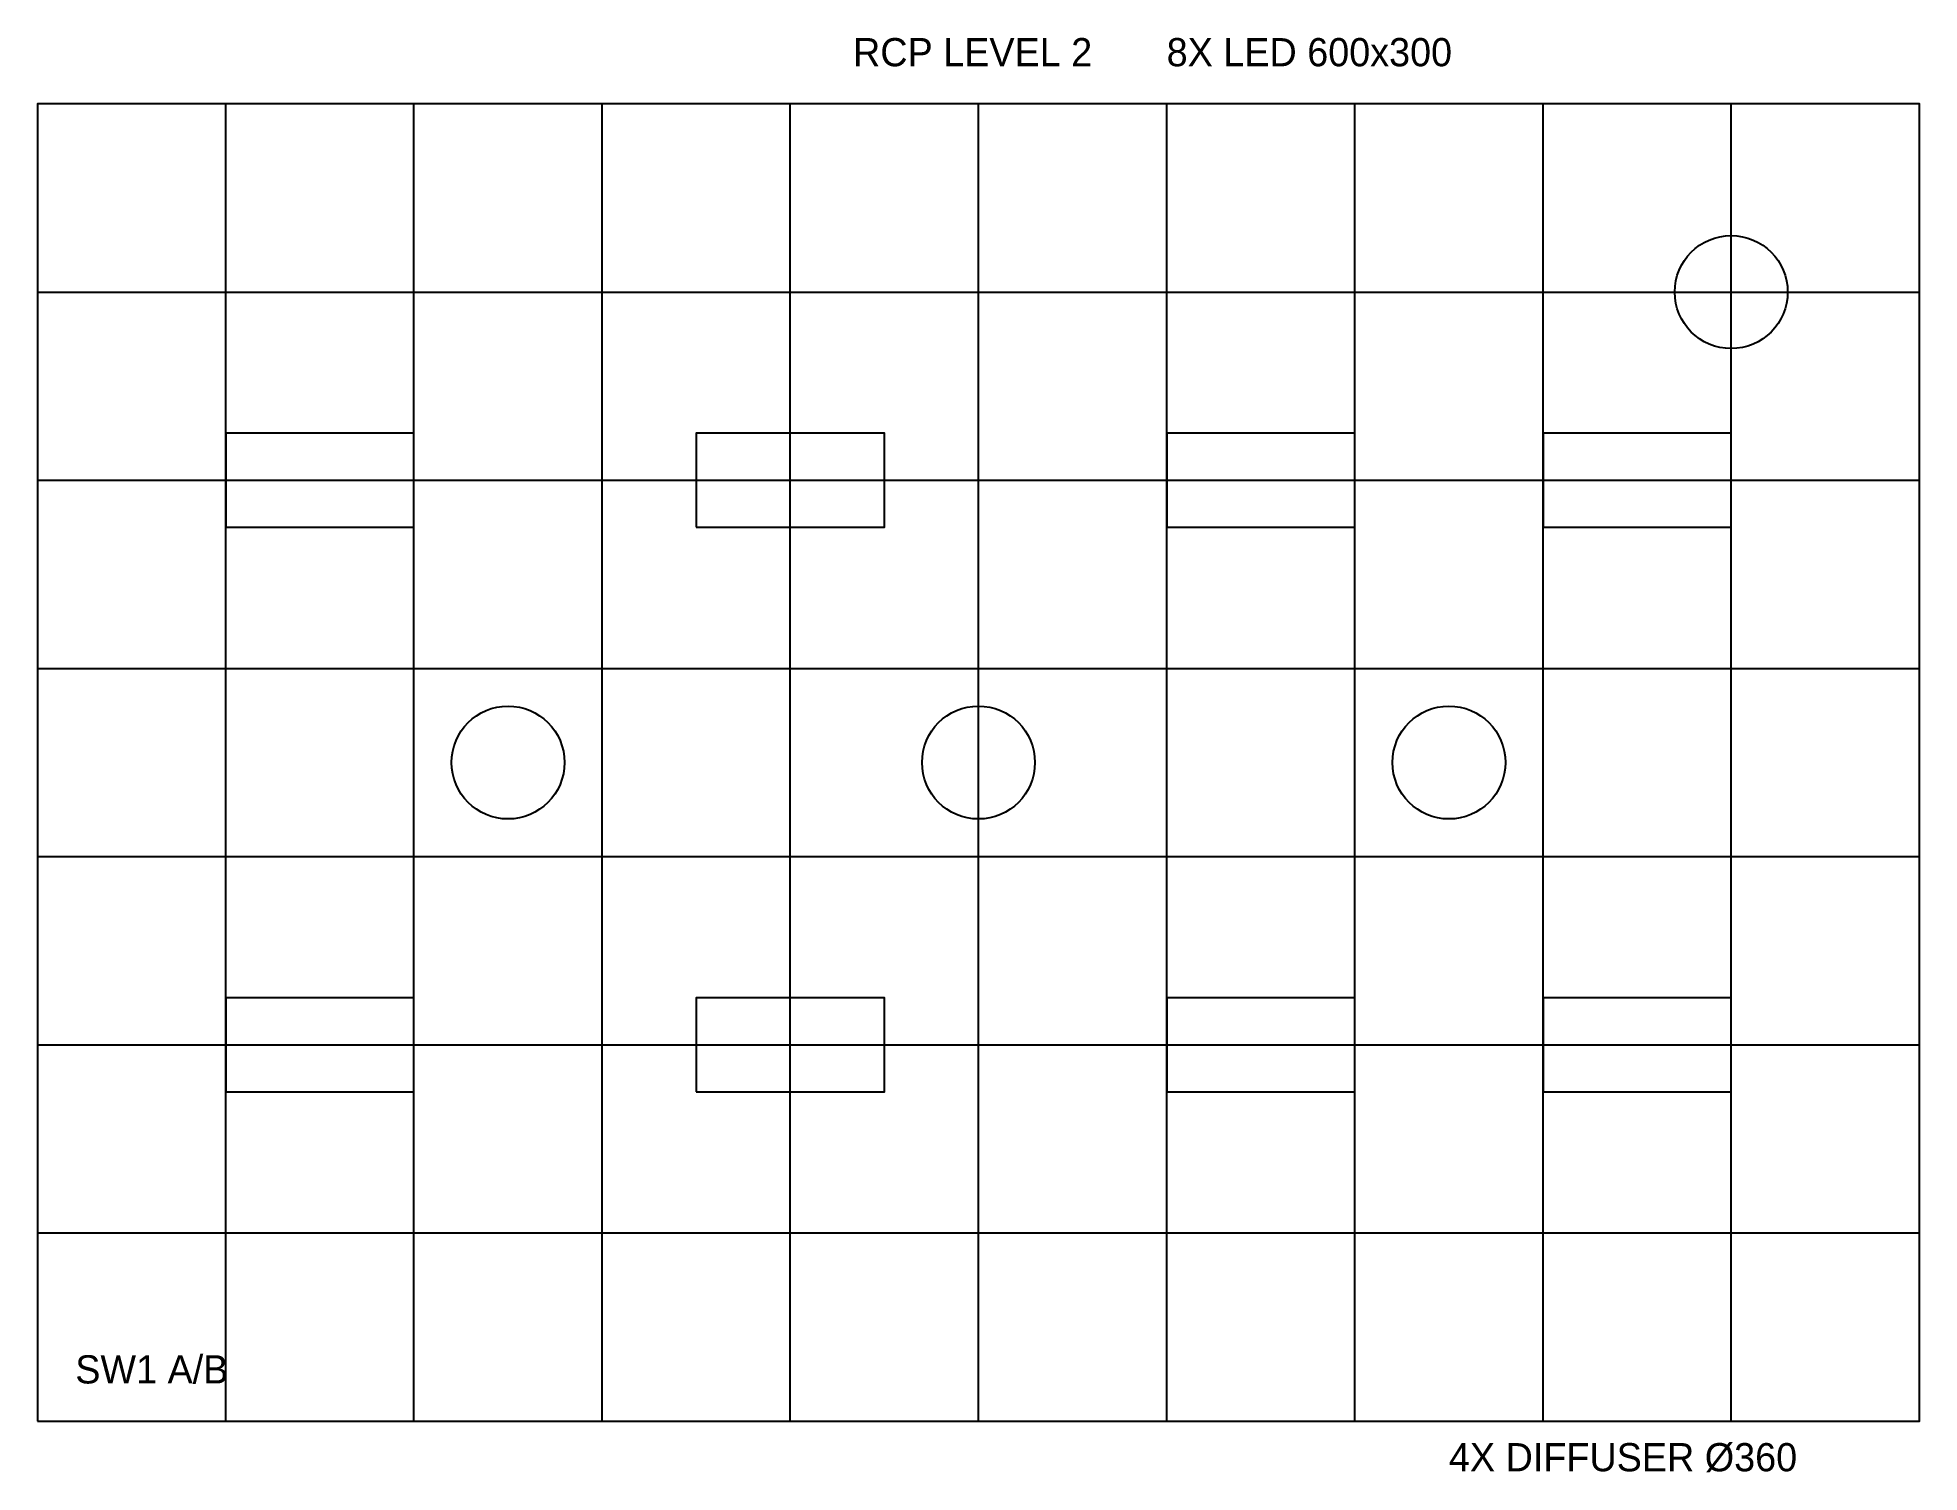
# Model space of a CAD drawing. Header units: millimetres. Extents: x 0 to 6000, y -163 to 4411.
import ezdxf

# ---------------------------------------------------------------- set-up
doc = ezdxf.new("R2010")
doc.units = ezdxf.units.MM
for name, color, linetype in [('DIFFUSER', 4, 'CONTINUOUS'), ('GRID', 8, 'CONTINUOUS'), ('LIGHT', 2, 'CONTINUOUS'), ('TEXT', 7, 'CONTINUOUS'), ('WALL', 7, 'CONTINUOUS')]:
    doc.layers.add(name, color=color, linetype=linetype)

msp = doc.modelspace()

# ---------------------------------------------------------------- linework, layer by layer
at = {"layer": 'DIFFUSER'}
for centre in [(5400, 3600), (1500, 2100), (3000, 2100), (4500, 2100)]:
    msp.add_circle(centre, 180, dxfattribs=at)
at = {"layer": 'GRID'}
for p, q in [((600, 0), (600, 4200)), ((1200, 0), (1200, 4200)), ((1800, 0), (1800, 4200)), ((2400, 0), (2400, 4200)), ((3000, 0), (3000, 4200)), ((3600, 0), (3600, 4200)), ((4200, 0), (4200, 4200)), ((4800, 0), (4800, 4200)), ((5400, 0), (5400, 4200)), ((0, 3600), (6000, 3600)), ((0, 3000), (6000, 3000)), ((0, 2400), (6000, 2400)), ((0, 1800), (6000, 1800)), ((0, 1200), (6000, 1200)), ((0, 600), (6000, 600))]:
    msp.add_line(p, q, dxfattribs=at)
at = {"layer": 'LIGHT'}
for points in [[(600, 2850), (1200, 2850), (1200, 3150), (600, 3150)], [(2100, 2850), (2700, 2850), (2700, 3150), (2100, 3150)], [(3600, 2850), (4200, 2850), (4200, 3150), (3600, 3150)], [(4800, 2850), (5400, 2850), (5400, 3150), (4800, 3150)], [(600, 1050), (1200, 1050), (1200, 1350), (600, 1350)], [(2100, 1050), (2700, 1050), (2700, 1350), (2100, 1350)], [(3600, 1050), (4200, 1050), (4200, 1350), (3600, 1350)], [(4800, 1050), (5400, 1050), (5400, 1350), (4800, 1350)]]:
    msp.add_lwpolyline(points, close=True, dxfattribs=at)
at = {"layer": 'WALL'}
msp.add_lwpolyline([(0, 0), (6000, 0), (6000, 4200), (0, 4200)], close=True, dxfattribs=at)

# ---------------------------------------------------------------- texts
at = {"layer": 'TEXT'}
for s, p in [('RCP LEVEL 2', (2600, 4320)), ('8X LED 600x300', (3600, 4320)), ('SW1 A/B', (120, 120)), ('4X DIFFUSER Ø360', (4500, -160))]:
    msp.add_text(s, height=90, dxfattribs=at).set_placement(p)

doc.saveas('drawing.dxf')
